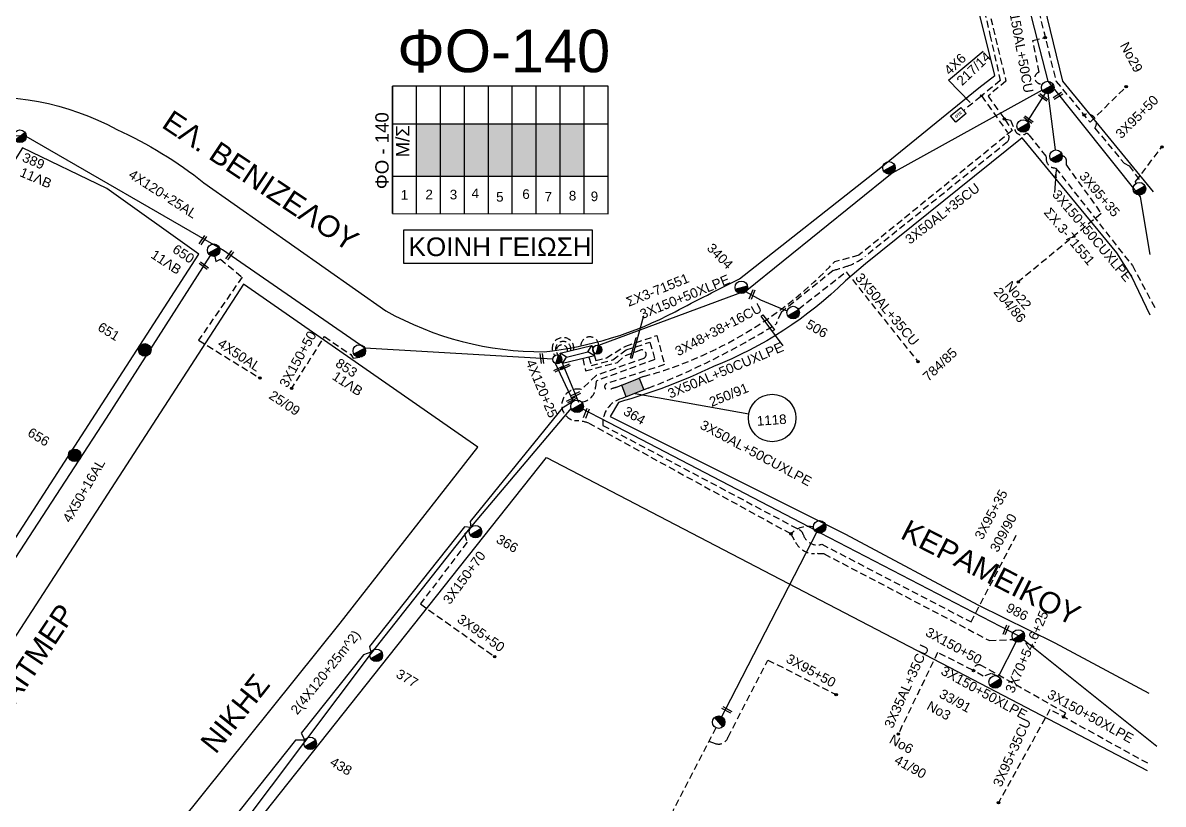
# Model space of a CAD drawing. Header units: millimetres. Extents: x 918 to 3138, y 719 to 1759.
# Drawn here: x 2747.2 to 2961.3, y 1307.4 to 1454.1 of the extents above; entities that cross this region are included whole.
import ezdxf
from ezdxf.enums import TextEntityAlignment as Align

# ---------------------------------------------------------------- set-up
doc = ezdxf.new("R2010")
doc.units = ezdxf.units.MM
doc.header["$LTSCALE"] = 0.5
doc.linetypes.add('DASHED', pattern=[19.05, 12.7, -6.35])
for name, color, linetype in [('Link Box 4 Διευθύνσεων', 7, 'Continuous'), ('Pillar OTE', 7, 'Continuous'), ('Άγνωστα', 7, 'Continuous'), ('Ασφαλειοκιβώτια Χ.Τ 9 αναχωρήσεων', 7, 'Continuous'), ('Γυμνά εναέρια ΧΤ και ΦΟΠ (3Φ)   4x50+16AL', 7, 'Continuous'), ('Εναέρια ΧΤ 4Χ120+25AL', 7, 'SYN_LINE'), ('Επιγραφές - Σχήματα', 7, 'Continuous'), ('Καλώδια ΧΤ   3x150+50AL', 7, 'DASHED'), ('Καλώδια ΧΤ   3x150+70AL', 7, 'DASHED'), ('Καλώδια ΧΤ   3x150AL+50CU', 7, 'DASHED'), ('Καλώδια ΧΤ   4x50AL', 7, 'DASHED'), ('Μηχανική τομή', 7, 'Continuous'), ('Στύλος Ξύλινος', 7, 'Continuous'), ('Στύλος Ξύλινος @ 1', 7, 'Continuous'), ('Στύλος ΦΜ', 7, 'Continuous'), ('Στύλος ΦΜ @ 1', 7, 'Continuous'), ('Συνδέσεις', 7, 'Continuous'), ('Συνεστραμμένα ΧΤ   3x70+54.6+25 AL', 7, 'SYN_LINE'), ('Υποσταθμός εναέριος 2 στύλων', 7, 'Continuous'), ('Υποσταθμός πόλεως', 7, 'Continuous'), ('Υπόβαθρο ΔΕΗ', 7, 'Continuous'), ('Υπόγεια καλώδια Παροχών ΧΤ   4x6', 7, 'DASHED')]:
    doc.layers.add(name, color=color, linetype=linetype)
doc.styles.add('arial', font='ARIAL.TTF')
doc.styles.get("Standard").update_dxf_attribs({"font": 'ARIAL.TTF'})
doc.linetypes.add('SYN_LINE', pattern='A,0.5,-0.0001,["/\\/\\/\\/",Standard,S=0.1,R=0,X=0,Y=-0.05],-0.25', length=0.7501)
doc.dimstyles.new('ISO-25', dxfattribs={"dimtxt": 2.5, "dimasz": 2.5, "dimexe": 1.25, "dimexo": 0.625, "dimtad": 1, "dimtxsty": 'Standard', "dimcen": 2.5, "dimadec": 0, "dimazin": 0, "dimtfac": 1, "dimtmove": 0, "dimatfit": 3, "dimfxl": 1, "dimarcsym": 0})

# ---------------------------------------------------------------- blocks, each defined once
blk = doc.blocks.new('ΑΣΦΑΛΕΙΟΚΙΒΩΤΙΟ ΥΠΟΣΤΑΘΜΟΥ 9 ΑΝΑΧΩΡΗΣΕΩΝ')
at = {"layer": 'Ασφαλειοκιβώτια Χ.Τ 9 αναχωρήσεων', "ltscale": 40}
for p, q in [((-23.8, 40.36), (24.02, 40.36)), ((-9.72, 40.36), (-9.72, -40.64)), ((9.94, 40.36), (9.94, -40.64)), ((-23.8, 31.36), (24.02, 31.36)), ((-23.8, 22.36), (24.02, 22.36)), ((-23.8, 13.36), (24.02, 13.36)), ((-23.8, 4.36), (24.02, 4.36)), ((-23.8, -4.64), (24.02, -4.64)), ((-23.8, -13.64), (24.02, -13.64)), ((-23.8, -22.64), (24.02, -22.64)), ((-23.8, -31.64), (24.02, -31.64))]:
    blk.add_line(p, q, dxfattribs=at)
at = {"layer": 'Ασφαλειοκιβώτια Χ.Τ 9 αναχωρήσεων'}
blk.add_lwpolyline([(-23.8, -40.64), (24.02, -40.64), (24.02, 40.36), (-23.8, 40.36)], close=True, dxfattribs=at)
for s, p in [('1', (-18.54, 37.25)), ('2', (-18.39, 27.98)), ('3', (-18.45, 18.85)), ('4', (-17.96, 10.67)), ('5', (-19.3, 1.44)), ('6', (-18.25, -8.4)), ('7', (-19.23, -16.79)), ('8', (-18.84, -25.86)), ('9', (-19.09, -34.08))]:
    blk.add_text(s, height=3.6, rotation=270, dxfattribs=at).set_placement(p)
at = {"layer": 'Ασφαλειοκιβώτια Χ.Τ 9 αναχωρήσεων', "ltscale": 40}
for tag, height, p in [('ΟΝΟΜΑ', 5, (-0.16, 44.31)), ('ΚΕΙΜΕΝΟ 1', 2, (17.06, 35.59)), ('ΚΕΙΜΕΝΟ 2', 2, (17.06, 26.88)), ('ΚΕΙΜΕΝΟ 3', 2, (17.06, 17.69)), ('ΚΕΙΜΕΝΟ 4', 2, (17.06, 8.71)), ('ΚΕΙΜΕΝΟ 5', 2, (17.06, -0.13)), ('ΚΕΙΜΕΝΟ 6', 2, (17.06, -9.05)), ('ΚΕΙΜΕΝΟ 7', 2, (17.06, -18.13)), ('ΚΕΙΜΕΝΟ 8', 2, (17.06, -26.85)), ('ΚΕΙΜΕΝΟ 9', 2, (17.06, -35.99)), ('ΣΧ', 2, (-0.1, -42.64))]:
    blk.add_attdef(tag, text='', height=height, dxfattribs=at).set_placement(p, align=Align.MIDDLE_CENTER)
blk = doc.blocks.new('ΜΗΧΑΝΙΚΗ ΤΟΜΗ')
at = {"layer": 'Μηχανική τομή', "ltscale": 40}
for p, q in [((-1.89, 0.78), (1.89, 0.78)), ((1.89, 0), (-1.89, 0))]:
    blk.add_line(p, q, dxfattribs=at)
blk = doc.blocks.new('ΥΠΑΡΧΩΝ ΤΣΙΜΕΝΤΕΝΙΟΣ ΣΤΥΛΟΣ')
at = {"layer": 'Στύλος ΦΜ'}
blk.add_hatch(color=7, dxfattribs=at).paths.add_polyline_path([(-1.29, -2.28, 0.574793), (2.62, 0, 0.268822), (1.3, 2.27)])
at = {"layer": 'Στύλος ΦΜ', "color": 7}
blk.add_line((-1.29, -2.28), (1.3, 2.27), dxfattribs=at)
blk.add_circle((0, 0), 2.62, dxfattribs=at)
at = {"layer": 'Στύλος ΦΜ', "flags": 4}
for tag, p in [('ΑΡΙΘΜΟΣ', (-4.68, 8.05)), ('ΤΥΠΟΣ', (-4.91, 3.03))]:
    blk.add_attdef(tag, p, '', height=4, dxfattribs=at)
blk = doc.blocks.new('ΥΠΑΡΧΩΝ ΞΥΛΙΝΟΣ ΣΤΥΛΟΣ')
at = {"layer": 'Στύλος Ξύλινος'}
h = blk.add_hatch(color=7, dxfattribs=at)
h.paths.add_polyline_path([(-2.62, 0, 0.270008), (-1.29, -2.28), (1.3, 2.27, 0.576266)])
h.paths.add_polyline_path([(-1.29, -2.28, 0.574793), (2.62, 0, 0.268822), (1.3, 2.27)])
at = {"layer": 'Στύλος Ξύλινος', "color": 7}
blk.add_line((-1.29, -2.28), (1.3, 2.27), dxfattribs=at)
blk.add_circle((0, 0), 2.62, dxfattribs=at)
at = {"layer": 'Στύλος Ξύλινος', "flags": 4}
for tag, p in [('ΑΡΙΘΜΟΣ', (-4.91, 8.6)), ('ΤΥΠΟΣ', (-4.85, 3.39))]:
    blk.add_attdef(tag, p, '', height=4, dxfattribs=at)
blk = doc.blocks.new('LINK BOX 4 ΑΝΑΧΩΡΗΣΕΩΝ')
at = {"layer": 'Link Box 4 Διευθύνσεων', "ltscale": 40}
blk.add_hatch(color=256, dxfattribs=at).paths.add_polyline_path([(-3.54, 0), (-3.54, -4.67), (3.54, -4.67), (3.54, 0)])
for p, q in [((-3.54, 0), (-5.33, 0)), ((5.33, 0), (3.54, 0)), ((-3.54, -4.67), (-5.33, -4.67)), ((5.33, -4.67), (3.54, -4.67))]:
    blk.add_line(p, q, dxfattribs=at)
blk.add_lwpolyline([(-3.54, -4.67), (-3.54, 0), (3.54, 0), (3.54, -4.67)], close=True, dxfattribs=at)
blk = doc.blocks.new('ΥΠΟΣΤΑΘΜΟΣ ΕΝΑΕΡΙΟΣ ΕΠΙ 2 ΣΤΥΛΩΝ')
at = {"layer": 'Υποσταθμός εναέριος 2 στύλων', "linetype": 'Continuous'}
for points in [[(-11.97, -2.11, 0.574793), (-8.45, -0.07, 0.268822), (-9.64, 1.98)], [(9.68, -2.15, 0.574793), (13.19, -0.1, 0.268822), (12.01, 1.95)]]:
    blk.add_hatch(color=256, dxfattribs=at).paths.add_polyline_path(points)
for p, q in [((-11.97, -2.11), (-9.64, 1.98)), ((9.68, -2.15), (12.01, 1.95))]:
    blk.add_line(p, q, dxfattribs=at)
for centre in [(-10.81, -0.07), (10.84, -0.1)]:
    blk.add_circle(centre, 2.36, dxfattribs=at)
at = {"layer": 'Υποσταθμός πόλεως', "linetype": 'Continuous', "ltscale": 40}
blk.add_lwpolyline([(-8.57, 2.82), (8.57, 2.82), (8.57, -2.82), (-8.57, -2.82)], close=True, dxfattribs=at)
for points in [[(-5.75, 0), (-8.57, 2.82)], [(-8.57, -2.82), (-5.75, 0)], [(-5.75, 0), (5.75, 0)], [(5.75, 0), (8.57, 2.82)], [(8.57, -2.82), (5.75, 0)]]:
    blk.add_lwpolyline(points, dxfattribs=at)
at = {"layer": 'Υποσταθμός εναέριος 2 στύλων', "ltscale": 40, "flags": 1}
for tag, p in [('ΜΕΤΑΣΧΗΜΑΤΙΣΜΟΣ', (14.09, 2.51)), ('ΙΣΧΥΣ', (14.07, -0.28)), ('ΑΡΙΘΜΟΣ', (14.19, -3))]:
    blk.add_attdef(tag, p, '', height=1.8, dxfattribs=at)
blk = doc.blocks.new('_ΣΥΝΔΕΣΗ')
at = {"layer": 'Συνδέσεις', "linetype": 'SYN_LINE', "ltscale": 40}
blk.add_hatch(color=256, dxfattribs=at).paths.add_polyline_path([(0.5, -0.01, 1), (-0.5, -0.01, 1)])
at = {"layer": 'Συνδέσεις'}
blk.add_circle((0, -0.01), 0.5, dxfattribs=at)
blk = doc.blocks.new('TSONTA XT1')
at = {"ltscale": 40}
h = blk.add_hatch(color=256, dxfattribs=at)
h.dxf.hatch_style = 1
h.paths.add_polyline_path([(596, 2487.7), (597.1, 2488.8), (596, 2489.9), (594.9, 2488.8)])
blk.add_lwpolyline([(594.9, 2488.8), (596, 2489.9), (597.1, 2488.8), (596, 2487.7)], close=True, dxfattribs=at)
blk = doc.blocks.new('PILLAR ΟΤΕ')
at = {"layer": 'Pillar OTE', "ltscale": 40}
blk.add_lwpolyline([(-3.31, 2.02), (3.39, 2.02), (3.39, -1.99), (-3.31, -1.99)], close=True, dxfattribs=at)
at = {"layer": 'Pillar OTE', "insert": (-1.81, 0.71), "char_height": 1.3575, "width": 109.961, "attachment_point": 1}
blk.add_mtext('{\\fArial|b1|i0|c161|p34;OTE}', dxfattribs=at)

msp = doc.modelspace()

# ---------------------------------------------------------------- hatches: boundary and pattern name
at = {"layer": 'Ασφαλειοκιβώτια Χ.Τ 9 αναχωρήσεων', "ltscale": 40}
for color, points in [(6, [(2821.1, 1435.13), (2821.1, 1425.31), (2825.6, 1425.31), (2825.6, 1435.13)]), (62, [(2825.6, 1435.13), (2825.6, 1425.31), (2830.1, 1425.31), (2830.1, 1435.13)]), (85, [(2830.1, 1435.13), (2830.1, 1425.31), (2834.6, 1425.3), (2834.6, 1435.13)]), (1, [(2834.6, 1435.13), (2834.6, 1425.3), (2839.1, 1425.3), (2839.1, 1435.13)]), (151, [(2839.1, 1435.13), (2839.1, 1425.3), (2843.6, 1425.3), (2843.6, 1435.13)]), (2, [(2843.6, 1435.13), (2843.6, 1425.3), (2848.1, 1425.3), (2848.1, 1435.13)]), (27, [(2848.1, 1435.13), (2848.1, 1425.3), (2852.6, 1425.3), (2852.6, 1435.13)])]:
    msp.add_hatch(color=color, dxfattribs=at).paths.add_polyline_path(points)

# ---------------------------------------------------------------- linework, layer by layer
at = {"layer": 'Άγνωστα', "color": 30, "ltscale": 40}
msp.add_lwpolyline([(2958.86, 1410.57), (2957.02, 1421.42), (2939.71, 1443.12), (2924.22, 1503.39)], dxfattribs=at)
at = {"layer": 'Άγνωστα', "color": 133, "linetype": 'DASHED', "ltscale": 0.2}
for points in [[(2931.08, 1502.9), (2932.28, 1495.49), (2920.2, 1490.99), (2928.04, 1458.62), (2931.79, 1443.13), (2928.42, 1440.33), (2931.65, 1435.89)], [(2931.65, 1435.89), (2932.97, 1433.86), (2906.33, 1412.21), (2904.16, 1410.45), (2899.57, 1409.19)]]:
    msp.add_lwpolyline(points, dxfattribs=at)
at = {"layer": 'Άγνωστα', "color": 5, "linetype": 'DASHED', "ltscale": 0.2}
for points in [[(2924.08, 1498.73), (2925.89, 1491.23), (2919.97, 1489.71), (2928.79, 1451.82), (2930.72, 1443.27), (2927.21, 1440.36), (2932.1, 1433.49, -0.319834), (2932.1, 1431.76), (2905.42, 1410.27, -0.089255), (2902.06, 1408.43, -0.011656), (2899.36, 1407.6), (2889.56, 1399.7), (2888.62, 1397.54)], [(2888.62, 1397.54, -0.048484), (2864.63, 1385.52)]]:
    msp.add_lwpolyline(points, format="xyb", dxfattribs=at)
at = {"layer": 'Άγνωστα', "color": 27, "ltscale": 40}
for points in [[(2938.56, 1441.46), (2910.4, 1425.83), (2883.13, 1403.84), (2855.32, 1393.52)], [(2890.7, 1399.96), (2885.76, 1401.99), (2882.94, 1403.59)]]:
    msp.add_lwpolyline(points, dxfattribs=at)
at = {"layer": 'Άγνωστα', "color": 30, "linetype": 'SYN_LINE', "ltscale": 15}
msp.add_lwpolyline([(2939.55, 1441.89), (2941.03, 1430.23)], dxfattribs=at)
at = {"layer": 'Άγνωστα', "color": 133, "ltscale": 40}
msp.add_lwpolyline([(2939.18, 1440.86), (2935.88, 1435.73)], dxfattribs=at)
at = {"layer": 'Άγνωστα', "color": 133, "linetype": 'DASHED', "ltscale": 0.2}
msp.add_lwpolyline([(2931.52, 1436.07), (2932.67, 1435.81), (2933.5, 1433.86, 0.461113), (2935.45, 1433.25, -0.483558), (2936.07, 1433.03), (2939.35, 1428.98), (2939.35, 1428.54, 0.420794), (2941.09, 1426.83), (2955.53, 1408.5), (2959.84, 1400.44)], format="xyb", dxfattribs=at)
at = {"layer": 'Άγνωστα', "color": 30, "linetype": 'DASHED', "ltscale": 0.2}
for points in [[(2956.2, 1423.91), (2956.13, 1424.29), (2961.08, 1430.8)], [(2949.69, 1418.28), (2934.09, 1405.44)]]:
    msp.add_lwpolyline(points, dxfattribs=at)
msp.add_lwpolyline([(2941.18, 1429.06), (2941.18, 1429.06), (2941.18, 1429.06), (2942.35, 1429.06, -0.380624), (2943.13, 1428.37, -0.058079), (2943.13, 1427.39), (2949.69, 1418.28)], format="xyb", dxfattribs=at)
at = {"layer": 'Άγνωστα', "color": 27, "linetype": 'DASHED', "ltscale": 0.2}
msp.add_lwpolyline([(2892.82, 1400.36), (2901.77, 1407.36), (2915.27, 1390.45)], dxfattribs=at)
at = {"layer": 'Άγνωστα', "color": 85, "linetype": 'DASHED', "ltscale": 0.2}
for points in [[(2853.5, 1391.32), (2853.97, 1389.76), (2857.98, 1390.84), (2860.48, 1392.69), (2864.92, 1394.12), (2865.89, 1390.89), (2854.84, 1386.84), (2854.73, 1385.68, -0.394632), (2852.08, 1382.93, -1.73319)], [(2876, 1319.21), (2877.22, 1318.79, 0.424171), (2879.63, 1320.01), (2887.1, 1334.47), (2899.9, 1327.98)]]:
    msp.add_lwpolyline(points, format="xyb", dxfattribs=at)
at = {"layer": 'Άγνωστα', "color": 1, "linetype": 'DASHED', "ltscale": 0.2}
for points in [[(2854.52, 1391.57), (2854.81, 1390.68), (2856.8, 1391.2), (2860.42, 1393.41), (2866.26, 1395.39), (2867.67, 1389.92), (2856.86, 1386.35, 0.8944), (2857.11, 1385.16, -0.01326), (2858.82, 1385.7, -27.483358)], [(2856.13, 1378.52), (2892.98, 1358.94, -0.200136), (2893.72, 1358.04, 0.422001), (2897.24, 1356.2), (2925.25, 1341.61)]]:
    msp.add_lwpolyline(points, format="xyb", dxfattribs=at)
at = {"layer": 'Άγνωστα', "color": 151, "linetype": 'DASHED', "ltscale": 0.2}
for points in [[(2852.35, 1391.05), (2852.86, 1388.77), (2858.87, 1390.33), (2860.33, 1391.63), (2863.22, 1392.67, -0.797259), (2863.9, 1391.16), (2854.86, 1387.86), (2852.04, 1385.27)], [(2852.04, 1385.27, 1.006033), (2850.8, 1379.39, -0.077977), (2853.45, 1378.95), (2891.43, 1358.15), (2892.27, 1356.59, 0.273933), (2895.83, 1354.44, -0.009936), (2897.67, 1354.39), (2928.7, 1338.12), (2933.14, 1338.34)], [(2942.61, 1323.78), (2943.01, 1324.48), (2927.14, 1333.45, 0.605802), (2925.7, 1332.49, 1.054415)]]:
    msp.add_lwpolyline(points, format="xyb", dxfattribs=at)
at = {"layer": 'Άγνωστα', "color": 6, "linetype": 'SYN_LINE', "ltscale": 10}
msp.add_lwpolyline([(2847.12, 1390.29), (2850.51, 1382.98)], dxfattribs=at)
at = {"layer": 'Άγνωστα', "color": 62, "linetype": 'SYN_LINE', "ltscale": 10}
msp.add_lwpolyline([(2848.29, 1390.69), (2851.54, 1382.9)], dxfattribs=at)
at = {"layer": 'Άγνωστα', "color": 6, "linetype": 'SYN_LINE', "ltscale": 20}
msp.add_lwpolyline([(2850.51, 1382.98), (2848.48, 1381.74), (2831.21, 1360.45), (2831.31, 1359.33), (2830.14, 1359.47), (2812.29, 1337.03), (2812.55, 1335.94), (2811.2, 1335.47), (2799.48, 1320.72), (2800.14, 1319.42), (2798.42, 1319.39), (2786.31, 1304.19), (2786.94, 1302.56)], dxfattribs=at)
at = {"layer": 'Άγνωστα', "color": 62, "linetype": 'SYN_LINE', "ltscale": 20}
msp.add_lwpolyline([(2850.15, 1381.72), (2831.05, 1359.13), (2812.61, 1335.74), (2787.58, 1302.44)], dxfattribs=at)
at = {"layer": 'Άγνωστα', "color": 85, "linetype": 'SYN_LINE', "ltscale": 20}
for points in [[(2896.35, 1358.64), (2857.27, 1378.98), (2852, 1381.72), (2852, 1381.72)], [(2896.35, 1358.64), (2877.86, 1322.81)], [(2960.09, 1318.25), (2934.12, 1338.98), (2896.98, 1358.31)]]:
    msp.add_lwpolyline(points, dxfattribs=at)
at = {"layer": 'Άγνωστα', "color": 1, "linetype": 'DASHED', "ltscale": 0.2}
msp.add_lwpolyline([(2925.25, 1341.61), (2933.73, 1357.88)], dxfattribs=at)
at = {"layer": 'Άγνωστα', "color": 62, "linetype": 'DASHED', "ltscale": 0.2}
msp.add_lwpolyline([(2821.85, 1344.99), (2835.81, 1335.09)], dxfattribs=at)
at = {"layer": 'Άγνωστα', "color": 151, "linetype": 'DASHED', "ltscale": 0.2}
for points in [[(2918.96, 1335.87), (2911.47, 1320.38)], [(2930.39, 1331.36), (2929.01, 1331.95), (2927.53, 1331.42), (2925.54, 1332.58), (2918.96, 1335.87)], [(2958.4, 1315.08), (2940.05, 1325.19), (2930.31, 1307.51)]]:
    msp.add_lwpolyline(points, dxfattribs=at)
at = {"layer": 'Άγνωστα', "color": 85, "linetype": 'DASHED', "ltscale": 0.2}
msp.add_lwpolyline([(2877.32, 1321.76), (2869.27, 1306.17), (2881.57, 1299.83)], dxfattribs=at)
at = {"layer": 'Άγνωστα', "color": 133, "linetype": 'DASHED', "ltscale": 0.2}
msp.add_arc((2843.14, 1462.59), 77.69, 285.3952, 316.5801, dxfattribs=at)
at = {"layer": 'Άγνωστα', "color": 151, "linetype": 'DASHED', "ltscale": 0.2}
msp.add_arc((2894.72, 1354.95), 4.59, 77.9461, 135.7748, dxfattribs=at)
at = {"layer": 'Γυμνά εναέρια ΧΤ και ΦΟΠ (3Φ)   4x50+16AL', "color": 2, "ltscale": 40}
msp.add_lwpolyline([(2782.39, 1410.42), (2762.85, 1379.88), (2733.74, 1335.28), (2729.27, 1328.88)], dxfattribs=at)
at = {"layer": 'Εναέρια ΧΤ 4Χ120+25AL', "color": 2, "ltscale": 20}
msp.add_lwpolyline([(2846.7, 1390.95), (2811.44, 1393.02), (2784.71, 1411.48), (2747.85, 1432.75), (2727.44, 1434.08)], dxfattribs=at)
at = {"layer": 'Επιγραφές - Σχήματα', "ltscale": 0.2}
msp.add_line((2862.16, 1384.53), (2883.5, 1380.69), dxfattribs=at)
at = {"layer": 'Επιγραφές - Σχήματα', "color": 7, "linetype": 'DASHED', "ltscale": 0.2}
msp.add_lwpolyline([(2938.04, 1444.83), (2936.83, 1450.75), (2939.17, 1451.32)], dxfattribs=at)
at = {"layer": 'Επιγραφές - Σχήματα', "color": 190}
msp.add_lwpolyline([(2818.68, 1408.96), (2854.19, 1408.96), (2854.19, 1415.14), (2818.68, 1415.14)], close=True, dxfattribs=at)
at = {"layer": 'Επιγραφές - Σχήματα', "ltscale": 0.2}
for points in [[(2863.72, 1399.08), (2861.53, 1391.1), (2861.27, 1391.19), (2862.38, 1395), (2862.59, 1394.91)], [(2889.98, 1393.42), (2885.84, 1398.99), (2886.16, 1399.24), (2888.31, 1396.47), (2887.91, 1396.2)]]:
    msp.add_lwpolyline(points, dxfattribs=at)
at = {"layer": 'Επιγραφές - Σχήματα'}
msp.add_circle((2887.9, 1379.9), 4.47, dxfattribs=at)
at = {"layer": 'Επιγραφές - Σχήματα', "color": 7, "linetype": 'DASHED', "ltscale": 0.2}
msp.add_arc((2938.31, 1443.75), 1.11, 104.3519, 295.5639, dxfattribs=at)
at = {"layer": 'Επιγραφές - Σχήματα', "color": 2, "linetype": 'DASHED', "ltscale": 0.2}
msp.add_arc((2848.63, 1392.97), 2.03, 352.5683, 221.627, dxfattribs=at)
at = {"layer": 'Επιγραφές - Σχήματα', "color": 62, "linetype": 'DASHED', "ltscale": 0.2}
msp.add_arc((2848.66, 1392.83), 1.43, 349.5716, 231.6856, dxfattribs=at)
at = {"layer": 'Επιγραφές - Σχήματα', "color": 27, "linetype": 'DASHED', "ltscale": 0.2}
msp.add_arc((2853.65, 1393.47), 1.67, 1.8666, 194.5557, dxfattribs=at)
at = {"layer": 'Επιγραφές - Σχήματα', "color": 6, "linetype": 'DASHED', "ltscale": 0.2}
msp.add_arc((2848.43, 1392.55), 1.07, 353.4665, 232.2881, dxfattribs=at)
at = {"layer": 'Επιγραφές - Σχήματα', "color": 1, "linetype": 'DASHED', "ltscale": 0.2}
msp.add_arc((2860.79, 1378.98), 4.69, 103.6991, 185.6737, dxfattribs=at)
at = {"layer": 'Καλώδια ΧΤ   3x150+50AL', "color": 2, "linetype": 'DASHED', "ltscale": 0.2}
msp.add_lwpolyline([(2797.56, 1385.27), (2803.85, 1395.17), (2808.78, 1391.81), (2809.22, 1391.11), (2810.57, 1391.32)], dxfattribs=at)
at = {"layer": 'Καλώδια ΧΤ   3x150+70AL', "color": 6, "ltscale": 0.2}
for points in [[(2929.02, 1502.97), (2928.6, 1501.93), (2927.05, 1500.58), (2941.19, 1443.09), (2947.58, 1435.41)], [(2947.58, 1435.41), (2954.36, 1442.1)], [(2948.49, 1434.31), (2953.97, 1427.73), (2954.91, 1427.24), (2957.25, 1424.03)]]:
    msp.add_lwpolyline(points, dxfattribs=at)
at = {"layer": 'Καλώδια ΧΤ   3x150+70AL', "color": 62, "linetype": 'DASHED', "ltscale": 0.2}
msp.add_lwpolyline([(2831.09, 1358.95), (2830.12, 1358.1), (2830.61, 1356.56), (2821.85, 1344.99)], dxfattribs=at)
at = {"layer": 'Καλώδια ΧΤ   3x150+70AL', "color": 6, "ltscale": 0.2}
msp.add_arc((2947.1, 1435.25), 1.68, 326.0962, 113.41, dxfattribs=at)
at = {"layer": 'Καλώδια ΧΤ   4x50AL', "color": 2, "linetype": 'DASHED', "ltscale": 0.2}
msp.add_lwpolyline([(2783.24, 1410.24), (2783.43, 1409.28), (2784.3, 1409.72), (2788.37, 1406.35), (2780.22, 1394.5), (2791.68, 1387.41)], dxfattribs=at)
at = {"layer": 'Συνεστραμμένα ΧΤ   3x70+54.6+25 AL', "color": 151, "linetype": 'SYN_LINE', "ltscale": 8}
msp.add_lwpolyline([(2930.39, 1331.36), (2933.72, 1337.87)], dxfattribs=at)
at = {"layer": 'Υπόβαθρο ΔΕΗ'}
for points in [[(2872.05, 1615.86), (2867.15, 1612.99), (2815.65, 1587.31), (2788.2, 1572.57), (2768.55, 1587.64), (2764.64, 1590.2), (2750.58, 1546.31), (2747.71, 1538.28), (2727.28, 1465.41), (2722.17, 1448.14), (2720.02, 1438.69, 0.681484), (2724.63, 1435.55, -0.01881), (2728.21, 1437.8, -0.116382), (2734.54, 1439.69, -0.160302), (2764.84, 1434.06, -0.060772), (2781.21, 1424.07), (2815.34, 1400.03, 0.129566), (2845.07, 1392.33, 0.095179), (2869.71, 1399.86, -0.008073), (2881.79, 1406.01), (2908, 1426.7), (2926.68, 1441.88), (2929.7, 1444.17)], [(2958.88, 1399.21), (2955.36, 1406.53), (2952.58, 1410.89), (2934.84, 1432.52), (2905.41, 1408.81), (2901.66, 1405.62, -0.098992), (2876.87, 1389.55, -0.043171), (2859.05, 1382.84), (2857.48, 1380.21), (2901.69, 1358.12), (2926.54, 1344.81), (2940.95, 1337.71), (2958.64, 1328.22)]]:
    msp.add_lwpolyline(points, format="xyb", dxfattribs=at)
for points in [[(2929.7, 1444.17), (2908.13, 1530.74), (2906.83, 1535.54), (2893.01, 1570.15), (2814.23, 1531.62)], [(2960.12, 1491.65), (2930.2, 1493.29), (2942.43, 1443.16), (2959.43, 1422.37)], [(2921, 1443.34), (2927.49, 1448.74)], [(2677.18, 1175.37), (2715.6, 1237.44), (2727.04, 1231.38), (2732.47, 1238.46), (2757.76, 1276.58), (2772.52, 1298.64), (2806.77, 1341.41), (2832.63, 1374.41), (2788.64, 1405.03), (2721.17, 1300.96), (2712.84, 1306.42), (2780.28, 1410.66), (2762.96, 1423.01), (2747.13, 1430.6), (2683.24, 1328.75)], [(2958.01, 1208.81), (2882.54, 1250.59), (2834.6, 1277.56), (2801.29, 1295.83), (2789.86, 1302.3), (2826.3, 1348.29), (2845.5, 1372.5), (2924.16, 1331.59), (2958.31, 1313.74)]]:
    msp.add_lwpolyline(points, dxfattribs=at)
at = {"layer": 'Υπόγεια καλώδια Παροχών ΧΤ   4x6', "color": 5, "linetype": 'DASHED', "ltscale": 0.2}
msp.add_lwpolyline([(2927.03, 1440.22), (2923.92, 1437.7)], dxfattribs=at)

# ---------------------------------------------------------------- block references
at = {"layer": 'Link Box 4 Διευθύνσεων', "xscale": 0.5, "yscale": 0.5, "zscale": 0.5, "rotation": 21.80559805244648}
msp.add_blockref('LINK BOX 4 ΑΝΑΧΩΡΗΣΕΩΝ', (2861.29, 1386.69), dxfattribs=at)
at = {"layer": 'Pillar OTE', "xscale": 0.375, "yscale": 0.375, "zscale": 0.375, "rotation": 39.5686798261022}
msp.add_blockref('PILLAR ΟΤΕ', (2922.84, 1436.81), dxfattribs=at)
at = {"layer": 'Ασφαλειοκιβώτια Χ.Τ 9 αναχωρήσεων', "xscale": 0.4999999999999998, "yscale": 0.4999999999999998, "zscale": 0.4999999999999998, "rotation": 89.99118314080697}
msp.add_blockref('ΑΣΦΑΛΕΙΟΚΙΒΩΤΙΟ ΥΠΟΣΤΑΘΜΟΥ 9 ΑΝΑΧΩΡΗΣΕΩΝ', (2836.79, 1430.16), dxfattribs=at).add_auto_attribs({'ΟΝΟΜΑ': 'ΦΟ - 140'})
at = {"layer": 'Μηχανική τομή'}
for p, xscale, yscale, zscale, rotation in [((2941.64, 1440.21), 0.4999999999999995, 0.4999999999999995, 0.4999999999999995, 32.19038683362808), ((2938.68, 1439.91), 0.4999999999999994, 0.4999999999999994, 0.4999999999999994, 323.4536695641671), ((2935.88, 1435.73), 0.4999999999999994, 0.4999999999999994, 0.4999999999999994, 323.4536695641671), ((2781.17, 1413.17), 0.4999999999999995, 0.4999999999999995, 0.4999999999999995, 54.72174759296474), ((2786.21, 1410.35), 0.4999999999999995, 0.4999999999999995, 0.4999999999999995, 54.72174759296474), ((2781.09, 1408.32), 0.4999999999999994, 0.4999999999999994, 0.4999999999999994, 323.4536695641671), ((2884.31, 1403.02), 0.4999999999999996, 0.4999999999999996, 0.4999999999999996, 67.44560288028148), ((2844.86, 1391.09), 0.4999999999999693, 0.4999999999999693, 0.4999999999999693, 97.34228328052433), ((2847.93, 1388.9), 0.5000000000000406, 0.5000000000000406, 0.5000000000000406, 25.47222174908732), ((2849.13, 1389.34), 0.5000000000000406, 0.5000000000000406, 0.5000000000000406, 25.47222174908732), ((2850.3, 1383.13), 0.5000000000000406, 0.5000000000000406, 0.5000000000000406, 25.47222174908733), ((2851.07, 1384.09), 0.5000000000000406, 0.5000000000000406, 0.5000000000000406, 25.47222174908732), ((2853.19, 1380.7), 0.4999999999999996, 0.4999999999999996, 0.4999999999999996, 67.44560288028148), ((2931.97, 1340.04), 0.4999999999999996, 0.4999999999999996, 0.4999999999999996, 67.44560288028148), ((2879.46, 1325.27), 0.500000000000075, 0.500000000000075, 0.500000000000075, 151.8839918657266)]:
    msp.add_blockref('ΜΗΧΑΝΙΚΗ ΤΟΜΗ', p, dxfattribs=dict(at, xscale=xscale, yscale=yscale, zscale=zscale, rotation=rotation))
at = {"layer": 'Στύλος Ξύλινος @ 1', "ltscale": 40}
ref = msp.add_blockref('ΥΠΑΡΧΩΝ ΞΥΛΙΝΟΣ ΣΤΥΛΟΣ', (2770.11, 1392.68), dxfattribs=dict(at, xscale=0.4499999999998179, yscale=0.4499999999998179, zscale=0.4499999999998179, rotation=328.472350496044))
ref.add_attrib('ΤΥΠΟΣ', '651', (2761.1, 1396.47), dxfattribs={"layer": 'Στύλος Ξύλινος', "height": 1.8, "rotation": 328.4724, "flags": 4})
ref = msp.add_blockref('ΥΠΑΡΧΩΝ ΞΥΛΙΝΟΣ ΣΤΥΛΟΣ', (2756.94, 1372.89), dxfattribs=dict(at, xscale=0.4499999999998179, yscale=0.4499999999998179, zscale=0.4499999999998179, rotation=328.472350496044))
ref.add_attrib('ΤΥΠΟΣ', '656', (2747.93, 1376.68), dxfattribs={"layer": 'Στύλος Ξύλινος', "height": 1.8, "rotation": 328.4724, "flags": 4})
at = {"layer": 'Στύλος ΦΜ @ 1', "ltscale": 40}
for p, xscale, yscale, zscale, rotation in [((2939.64, 1441.94), 0.4499999999998181, 0.4499999999998181, 0.4499999999998181, 329.4999534400037), ((2935.02, 1434.71), 0.4499999999998181, 0.4499999999998181, 0.4499999999998181, 329.4999534400037), ((2941.18, 1429.06), 0.4499999999998181, 0.4499999999998181, 0.4499999999998181, 329.4999534400037), ((2909.83, 1426.86), 0.4499999999998181, 0.4499999999998181, 0.4499999999998181, 329.4999534400037), ((2956.85, 1422.93), 0.4499999999998181, 0.4499999999998181, 0.4499999999998181, 329.4999534400037), ((2896.81, 1359.47), 0.4499999999998182, 0.4499999999998182, 0.4499999999998182, 332.5358211324412), ((2929.76, 1330.36), 0.4499999999998182, 0.4499999999998182, 0.4499999999998182, 332.5358211324414), ((2877.86, 1322.8), 0.4499999999998181, 0.4499999999998181, 0.4499999999998181, 69.55862791550345)]:
    msp.add_blockref('ΥΠΑΡΧΩΝ ΤΣΙΜΕΝΤΕΝΙΟΣ ΣΤΥΛΟΣ', p, dxfattribs=dict(at, xscale=xscale, yscale=yscale, zscale=zscale, rotation=rotation))
ref = msp.add_blockref('ΥΠΑΡΧΩΝ ΤΣΙΜΕΝΤΕΝΙΟΣ ΣΤΥΛΟΣ', (2746.67, 1432.79), dxfattribs=dict(at, xscale=0.4499999999998179, yscale=0.4499999999998179, zscale=0.4499999999998179, rotation=337.0938927834002))
ref.add_attrib('ΤΥΠΟΣ', '11ΛΒ', (2746.47, 1425.35), dxfattribs={"layer": 'Στύλος ΦΜ', "height": 1.8, "rotation": 337.0939, "flags": 4})
ref.add_attrib('ΑΡΙΘΜΟΣ', '389', (2746.93, 1428.14), dxfattribs={"layer": 'Στύλος ΦΜ', "height": 1.8, "rotation": 337.0939, "flags": 4})
ref = msp.add_blockref('ΥΠΑΡΧΩΝ ΤΣΙΜΕΝΤΕΝΙΟΣ ΣΤΥΛΟΣ', (2783.04, 1411.41), dxfattribs=dict(at, xscale=0.4499999999998179, yscale=0.4499999999998179, zscale=0.4499999999998179, rotation=326.6872514132345))
ref.add_attrib('ΤΥΠΟΣ', '11ΛΒ', (2771.07, 1410.11), dxfattribs={"layer": 'Στύλος ΦΜ', "height": 1.8, "rotation": 326.6873, "flags": 4})
ref.add_attrib('ΑΡΙΘΜΟΣ', '650', (2775.13, 1411.12), dxfattribs={"layer": 'Στύλος ΦΜ', "height": 1.8, "rotation": 326.6873, "flags": 4})
ref = msp.add_blockref('ΥΠΑΡΧΩΝ ΤΣΙΜΕΝΤΕΝΙΟΣ ΣΤΥΛΟΣ', (2882.11, 1404.42), dxfattribs=dict(at, xscale=0.449999999999818, yscale=0.449999999999818, zscale=0.449999999999818, rotation=314.9807989596868))
ref.add_attrib('ΤΥΠΟΣ', '3404', (2875.5, 1411.63), dxfattribs={"layer": 'Στύλος ΦΜ', "height": 1.8, "rotation": 314.9808, "flags": 4})
ref = msp.add_blockref('ΥΠΑΡΧΩΝ ΤΣΙΜΕΝΤΕΝΙΟΣ ΣΤΥΛΟΣ', (2891.84, 1399.69), dxfattribs=dict(at, xscale=0.4499999999998181, yscale=0.4499999999998181, zscale=0.4499999999998181, rotation=329.4999534400037))
ref.add_attrib('ΤΥΠΟΣ', '506', (2894.03, 1396.97), dxfattribs={"layer": 'Στύλος ΦΜ', "height": 1.8, "rotation": 329.5, "flags": 4})
ref = msp.add_blockref('ΥΠΑΡΧΩΝ ΤΣΙΜΕΝΤΕΝΙΟΣ ΣΤΥΛΟΣ', (2810.39, 1392.48), dxfattribs=dict(at, xscale=0.4499999999998179, yscale=0.4499999999998179, zscale=0.4499999999998179, rotation=326.6872514132345))
ref.add_attrib('ΤΥΠΟΣ', '11ΛΒ', (2805.12, 1387.3), dxfattribs={"layer": 'Στύλος ΦΜ', "height": 1.8, "rotation": 326.6873, "flags": 4})
ref.add_attrib('ΑΡΙΘΜΟΣ', '853', (2805.74, 1389.73), dxfattribs={"layer": 'Στύλος ΦΜ', "height": 1.8, "rotation": 326.6873, "flags": 4})
ref = msp.add_blockref('ΥΠΑΡΧΩΝ ΤΣΙΜΕΝΤΕΝΙΟΣ ΣΤΥΛΟΣ', (2851.27, 1382.08), dxfattribs=dict(at, xscale=0.4499999999998181, yscale=0.4499999999998181, zscale=0.4499999999998181, rotation=329.4999534400037))
ref.add_attrib('ΤΥΠΟΣ', '364', (2859.79, 1380.65), dxfattribs={"layer": 'Στύλος ΦΜ', "height": 1.8, "rotation": 329.5, "flags": 4})
ref = msp.add_blockref('ΥΠΑΡΧΩΝ ΤΣΙΜΕΝΤΕΝΙΟΣ ΣΤΥΛΟΣ', (2832.2, 1358.56), dxfattribs=dict(at, xscale=0.4499999999998181, yscale=0.4499999999998181, zscale=0.4499999999998181, rotation=329.4999534400037))
ref.add_attrib('ΤΥΠΟΣ', '366', (2835.91, 1356.63), dxfattribs={"layer": 'Στύλος ΦΜ', "height": 1.8, "rotation": 329.5, "flags": 4})
ref = msp.add_blockref('ΥΠΑΡΧΩΝ ΤΣΙΜΕΝΤΕΝΙΟΣ ΣΤΥΛΟΣ', (2934.12, 1338.98), dxfattribs=dict(at, xscale=0.4499999999998182, yscale=0.4499999999998182, zscale=0.4499999999998182, rotation=332.5358211324414))
ref.add_attrib('ΤΥΠΟΣ', '986', (2931.64, 1343.7), dxfattribs={"layer": 'Στύλος ΦΜ', "height": 1.8, "rotation": 332.5358, "flags": 4})
ref = msp.add_blockref('ΥΠΑΡΧΩΝ ΤΣΙΜΕΝΤΕΝΙΟΣ ΣΤΥΛΟΣ', (2813.56, 1335.34), dxfattribs=dict(at, xscale=0.4499999999998181, yscale=0.4499999999998181, zscale=0.4499999999998181, rotation=329.4999534400037))
ref.add_attrib('ΤΥΠΟΣ', '377', (2817.11, 1331.34), dxfattribs={"layer": 'Στύλος ΦΜ', "height": 1.8, "rotation": 329.5, "flags": 4})
ref = msp.add_blockref('ΥΠΑΡΧΩΝ ΤΣΙΜΕΝΤΕΝΙΟΣ ΣΤΥΛΟΣ', (2801.16, 1318.82), dxfattribs=dict(at, xscale=0.4499999999998181, yscale=0.4499999999998181, zscale=0.4499999999998181, rotation=329.4999534400037))
ref.add_attrib('ΤΥΠΟΣ', '438', (2804.7, 1314.82), dxfattribs={"layer": 'Στύλος ΦΜ', "height": 1.8, "rotation": 329.5, "flags": 4})
at = {"layer": 'Συνδέσεις', "xscale": 0.4500000000002728, "yscale": 0.4500000000002728, "zscale": 0.4500000000002728}
for p in [(2939.15, 1451.31), (2954.36, 1442.1), (2946.44, 1436.79), (2931.5, 1436.05), (2961.09, 1430.8), (2934.09, 1405.44), (2915.27, 1390.46), (2791.71, 1387.41), (2797.7, 1385.45), (2891.43, 1358.16), (2835.81, 1335.09), (2925.7, 1332.5), (2899.91, 1327.99), (2942.61, 1323.79), (2911.57, 1320.58), (2930.39, 1307.67)]:
    msp.add_blockref('_ΣΥΝΔΕΣΗ', p, dxfattribs=at)
at = {"layer": 'Συνδέσεις', "xscale": 0.2, "yscale": 0.2, "zscale": 0.2, "rotation": 38.23216706064657}
msp.add_blockref('TSONTA XT1', (3141.61, 975.61), dxfattribs=at)
at = {"layer": 'Υποσταθμός εναέριος 2 στύλων', "xscale": 0.3584998675932315, "yscale": 0.3584998675932315, "zscale": 0.3584998675932315, "rotation": 13.60384807831253}
msp.add_blockref('ΥΠΟΣΤΑΘΜΟΣ ΕΝΑΕΡΙΟΣ ΕΠΙ 2 ΣΤΥΛΩΝ', (2851.3, 1391.83), dxfattribs=at)

# ---------------------------------------------------------------- texts
at = {"layer": 'Άγνωστα', "ltscale": 40, "char_height": 1.8, "width": 17.1868, "attachment_point": 1, "style": 'arial'}
for s, insert, rotation in [('3X95+50', (2952.17, 1433.48), 45.2834), ('4X120+25AL', (2767.86, 1426.68), 327.2934), ('3X95+35', (2946.81, 1426.38), 310.1348), ('3X50AL+35CU', (2912.65, 1413.84), 37.7311), ('3X150+50CUXLPE', (2941.73, 1422.96), 310.1348), ('3X150+50XLPE', (2862.84, 1400.12), 22.1872), ('3X50AL+35CU', (2904.74, 1407.33), 310.1348), ('3X48+38+16CU', (2869.42, 1393.05), 28.1523), ('3X50AL+50CUXLPE', (2868.06, 1385.2), 22.7667), ('4X120+25', (2843.26, 1391.1), 292.5738), ('3X50AL+50CUXLPE', (2875.03, 1379.61), 331.8121), ('3X95+35', (2925.79, 1357.76), 61.6333), ('3X95+50', (2829.64, 1343.21), 324.5532), ('3X150+50', (2917.38, 1340.72), 331.0737), ('2(4X120+25m^ 2)', (2797.33, 1325.18), 51.4879), ('3X35AL+35CU', (2908.86, 1322.23), 65.7649), ('3X95+50', (2891.2, 1335.74), 331.0737), ('3X150+50XLPE', (2920.27, 1333.46), 331.0737), ('3X150+50XLPE', (2940.25, 1329.04), 331.0737), ('3X95+35CU', (2929.26, 1311.22), 65.7649)]:
    msp.add_mtext(s, dxfattribs=dict(at, insert=insert, rotation=rotation))
at = {"layer": 'Γυμνά εναέρια ΧΤ και ΦΟΠ (3Φ)   4x50+16AL', "ltscale": 40, "insert": (2754.56, 1361), "char_height": 1.8, "width": 17.1868, "attachment_point": 1, "rotation": 59.8763, "style": 'arial'}
msp.add_mtext('4X50+16AL', dxfattribs=at)
at = {"layer": 'Επιγραφές - Σχήματα', "ltscale": 40, "insert": (2817.51, 1452.81), "char_height": 8, "width": 17.8089, "attachment_point": 1, "style": 'arial'}
msp.add_mtext('ΦO-140', dxfattribs=at)
at = {"layer": 'Επιγραφές - Σχήματα', "ltscale": 40, "char_height": 1.8, "attachment_point": 1, "style": 'arial'}
for s, insert, width, rotation in [('Νο29', (2954.74, 1450.72), 17.1868, 298.0447), ('4Χ6', (2919.98, 1445.46), 17.1868, 43.4805), ('217/14', (2922.32, 1443.49), 17.1868, 43.4805), ('ΣX.3-71551', (2940.15, 1419.6), 17.1868, 310.1348), ('ΣX3-71551', (2860.27, 1402.42), 17.1868, 22.1872), ('Νο22', (2932.84, 1405.82), 17.1868, 310.1348), ('204/86', (2930.72, 1404.64), 17.1868, 310.1348), ('784/85', (2915.98, 1387.96), 17.1868, 43.4805), ('250/91', (2875.85, 1383.63), 17.1868, 22.1872), ('25/09', (2794.23, 1385.19), 5.3146, 326.7167), ('1118', (2884.95, 1380.23), 17.1868, 3.9372), ('309/90', (2928.67, 1355.4), 17.1868, 61.6333), ('33/91', (2919.96, 1329.13), 17.1868, 331.0737), ('Νο3', (2917.61, 1326.88), 17.1868, 331.0737), ('Νο6', (2910.58, 1320.58), 17.1868, 331.0737), ('41/90', (2911.54, 1316.73), 17.1868, 331.0737)]:
    msp.add_mtext(s, dxfattribs=dict(at, insert=insert, width=width, rotation=rotation))
at = {"layer": 'Επιγραφές - Σχήματα', "attachment_point": 1}
for s, insert, char_height, width, rotation in [('ΕΛ. ΒΕΝΙΖΕΛΟΥ', (2775.28, 1437.91), 4, 44.1148, 326.2912), ('Μ/Σ', (2817.27, 1428.83), 2.5, 3.0071, 89.9912), ('ΚΕΡΑΜΕΙΚΟΥ', (2913.56, 1360.98), 4, 44.1148, 332.9624), ('ΛΑΪΤΜΕΡ', (2740.32, 1325.03), 4, 63.5526, 56.2326), ('ΝΙΚΗΣ', (2780.26, 1319.13), 4, 63.5526, 51.5721)]:
    msp.add_mtext(s, dxfattribs=dict(at, insert=insert, char_height=char_height, width=width, rotation=rotation))
at = {"layer": 'Επιγραφές - Σχήματα', "color": 190, "insert": (2819.63, 1413.79), "char_height": 3.5, "width": 35.1311, "attachment_point": 1}
msp.add_mtext('KOINH ΓΕΙΩΣΗ', dxfattribs=at)
at = {"layer": 'Καλώδια ΧΤ   3x150+50AL', "ltscale": 40, "insert": (2795.27, 1386.33), "char_height": 1.8, "width": 17.1868, "attachment_point": 1, "rotation": 61.1716, "style": 'arial'}
msp.add_mtext('3X150+50', dxfattribs=at)
at = {"layer": 'Καλώδια ΧΤ   3x150+70AL', "ltscale": 40, "insert": (2825.94, 1345.82), "char_height": 1.8, "width": 17.1868, "attachment_point": 1, "rotation": 53.6856, "style": 'arial'}
msp.add_mtext('3X150+70', dxfattribs=at)
at = {"layer": 'Καλώδια ΧΤ   3x150AL+50CU', "ltscale": 0.2, "insert": (2933.7, 1459.07), "char_height": 1.8, "width": 17.1868, "attachment_point": 1, "rotation": 280.3383, "style": 'arial'}
msp.add_mtext('3X150AL+50CU', dxfattribs=at)
at = {"layer": 'Καλώδια ΧΤ   4x50AL', "ltscale": 40, "insert": (2784.61, 1394.94), "char_height": 1.8, "width": 17.1868, "attachment_point": 1, "rotation": 326.7167, "style": 'arial'}
msp.add_mtext('4X50AL', dxfattribs=at)
at = {"layer": 'Συνεστραμμένα ΧΤ   3x70+54.6+25 AL', "ltscale": 40, "insert": (2931.57, 1328.81), "char_height": 1.8, "width": 17.1868, "attachment_point": 1, "rotation": 66.3835, "style": 'arial'}
msp.add_mtext('3X70+54.6+25', dxfattribs=at)

# ---------------------------------------------------------------- leaders
at = {"layer": 'Επιγραφές - Σχήματα', "ltscale": 40}
for points, override in [([(2925.08, 1439.1), (2921, 1443.34)], {"dimasz": 1, "dimtad": 0}), ([(2941.2, 1426.47), (2940.93, 1422.21)], {"dimasz": 1.5, "dimtad": 0})]:
    msp.add_leader(points, dimstyle='ISO-25', override=override, dxfattribs=at)

doc.saveas('drawing.dxf')
